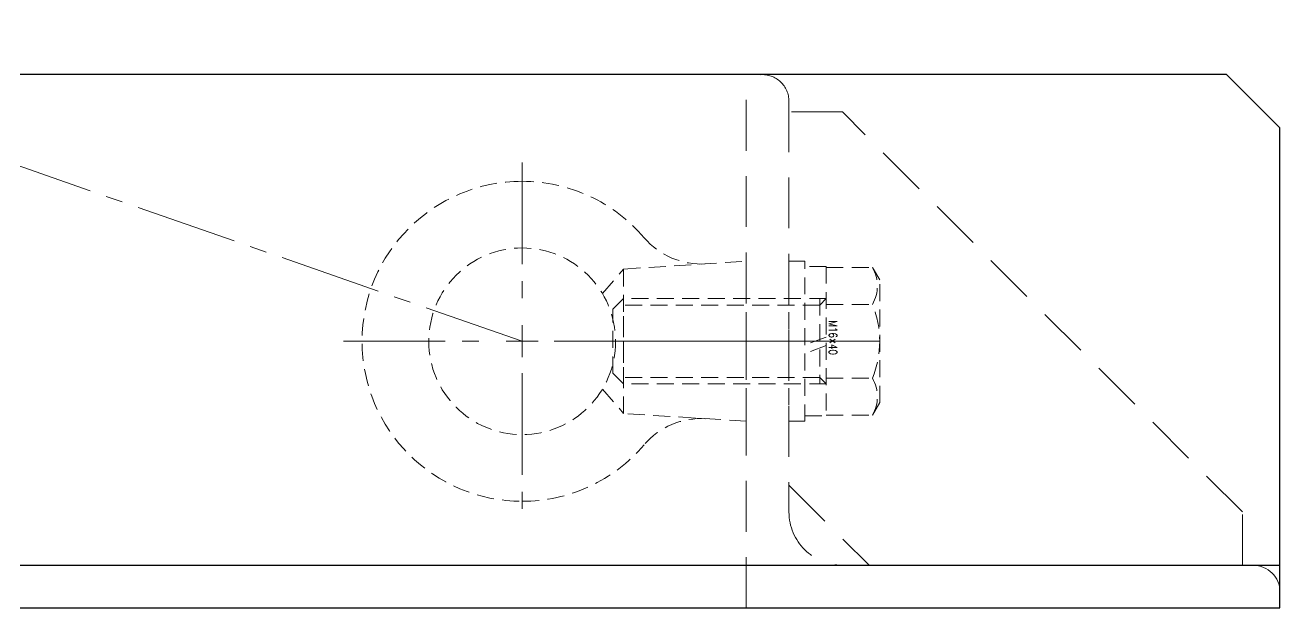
# Model space of a CAD drawing. Header units: millimetres. Extents: x 0 to 51411, y 0 to 16902.
# Drawn here: x 2340.5 to 2575.7, y 15800.9 to 15910.2 of the extents above; entities that cross this region are included whole.
import ezdxf

# ---------------------------------------------------------------- set-up
doc = ezdxf.new("R2010")
doc.units = ezdxf.units.MM
doc.linetypes.add('CENTER2', pattern=[28.575, 19.05, -3.175, 3.175, -3.175])
doc.linetypes.add('HIDDEN2', pattern=[4.7625, 3.175, -1.5875])
for name, color, linetype, lineweight in [('01_外形線', 7, 'Continuous', 25), ('03_かくれ線', 6, 'HIDDEN2', 13), ('04_中心線', 1, 'CENTER2', 9), ('05_CENTER', 4, 'CENTER2', 13)]:
    doc.layers.add(name, color=color, linetype=linetype, lineweight=lineweight)
doc.styles.add('寸法用', font='simplex.shx', dxfattribs={"width": 0.8, "bigfont": '@extfont2.shx'})

# ---------------------------------------------------------------- blocks, each defined once
blk = doc.blocks.new('*U1383')
at = {"layer": '04_中心線', "color": 0, "linetype": 'CENTER2', "transparency": 16777216}
for p, q in [((0, 6), (0, 45.5)), ((-33.5, 0), (-6, 0)), ((6, 0), (33.5, 0)), ((0, -33.5), (0, -6))]:
    blk.add_line(p, q, dxfattribs=at)
at = {"layer": '04_中心線', "color": 0, "linetype": 'Continuous', "transparency": 16777216}
for p, q in [((0, -3), (0, 3)), ((-3, 0), (3, 0))]:
    blk.add_line(p, q, dxfattribs=at)

msp = doc.modelspace()

# ---------------------------------------------------------------- linework, layer by layer
at = {"layer": '01_外形線'}
for p, q in [((2565.697, 15900.911), (1361.697, 15900.911)), ((2575.697, 15890.911), (2565.697, 15900.911)), ((2575.697, 15800.911), (2575.697, 15890.911)), ((1361.697, 15808.911), (2575.697, 15808.911)), ((1361.697, 15800.911), (2575.697, 15800.911))]:
    msp.add_line(p, q, dxfattribs=at)
at = {"layer": '03_かくれ線', "ltscale": 3}
for p, q in [((2475.697, 15800.911), (2475.697, 15900.911)), ((2475.697, 15900.911), (2478.697, 15900.911)), ((2483.697, 15895.911), (2483.697, 15818.911)), ((2483.697, 15823.911), (2498.697, 15808.911)), ((2575.697, 15803.911), (2575.697, 15800.911))]:
    msp.add_line(p, q, dxfattribs=at)
msp.add_lwpolyline([(2568.697, 15808.911), (2568.697, 15818.911), (2493.697, 15893.911), (2483.697, 15893.911)], dxfattribs=at)
at = {"layer": '03_かくれ線'}
for points in [[(2468.113, 15865.43, -0.2367228), (2456.558, 15870.337, 0.2200687), (2433.697, 15880.911, 1), (2433.697, 15820.911, 0.2200687), (2456.558, 15831.485, -0.2367228), (2468.113, 15836.392)], [(2499.336, 15857.839, 0.2679491), (2499.336, 15864.767)], [(2499.336, 15843.983, 0.1963667), (2499.336, 15857.839)], [(2499.336, 15837.054, 0.2679491), (2499.336, 15843.983)]]:
    msp.add_lwpolyline(points, format="xyb", dxfattribs=at)
for points in [[(2475.697, 15865.911), (2475.697, 15835.911), (2452.697, 15837.369), (2452.697, 15864.453), (2475.697, 15865.911)], [(2448.726, 15859.875), (2452.697, 15864.453)], [(2490.697, 15864.911), (2486.697, 15864.911)], [(2490.697, 15864.911), (2490.697, 15836.911)], [(2490.697, 15864.767), (2499.336, 15864.767)], [(2499.336, 15864.767), (2500.697, 15862.411)], [(2500.697, 15839.411), (2500.697, 15862.411)], [(2452.697, 15858.911), (2450.697, 15856.911)], [(2490.697, 15858.911), (2452.697, 15858.911)], [(2452.697, 15842.911), (2452.697, 15858.911)], [(2489.497, 15858.911), (2489.497, 15842.911)], [(2489.497, 15857.711), (2490.697, 15858.911)], [(2450.697, 15844.911), (2450.697, 15856.911)], [(2489.497, 15857.711), (2451.497, 15857.711)], [(2490.697, 15857.839), (2499.336, 15857.839)], [(2490.697, 15851.711), (2486.697, 15850.255)], [(2490.697, 15850.111), (2486.697, 15848.655)], [(2452.697, 15842.911), (2450.697, 15844.911)], [(2489.497, 15844.111), (2451.497, 15844.111)], [(2490.697, 15842.911), (2452.697, 15842.911)], [(2489.497, 15844.111), (2490.697, 15842.911)], [(2490.697, 15843.983), (2499.336, 15843.983)], [(2448.726, 15841.946), (2452.697, 15837.369)], [(2499.336, 15837.054), (2500.697, 15839.411)], [(2486.697, 15836.911), (2490.697, 15836.911)], [(2490.697, 15837.054), (2499.336, 15837.054)]]:
    msp.add_lwpolyline(points, dxfattribs=at)
msp.add_lwpolyline([(2486.697, 15835.911), (2486.697, 15865.911), (2483.697, 15865.911), (2483.697, 15835.911)], close=True, dxfattribs=at)
msp.add_circle((2433.697, 15850.911), 17.5, dxfattribs=at)
at = {"layer": '03_かくれ線', "ltscale": 3}
for centre, radius, start, end in [((2478.697, 15895.911), 5, 0, 94.03841), ((2493.697, 15818.911), 10, 180, 270), ((2570.697, 15803.911), 5, 360, 90)]:
    msp.add_arc(centre, radius, start, end, dxfattribs=at)
at = {"layer": '04_中心線'}
msp.add_line((2489.884, 15850.911), (2469.477, 15850.911), dxfattribs=at)
msp.add_lwpolyline([(2500.697, 15850.911), (2450.697, 15850.911)], dxfattribs=at)
at = {"layer": '05_CENTER', "color": 1}
msp.add_line((2433.697, 15850.911), (1728.527, 16096.8), dxfattribs=at)

# ---------------------------------------------------------------- block references
at = {"layer": '04_中心線', "linetype": 'CENTER2', "rotation": 270}
msp.add_blockref('*U1383', (2433.697, 15850.911), dxfattribs=at)

# ---------------------------------------------------------------- texts
at = {"layer": '03_かくれ線', "style": '寸法用', "width": 0.8}
msp.add_text('M16×40', height=1.5, rotation=270, dxfattribs=at).set_placement((2491.197, 15854.824))

doc.saveas('drawing.dxf')
